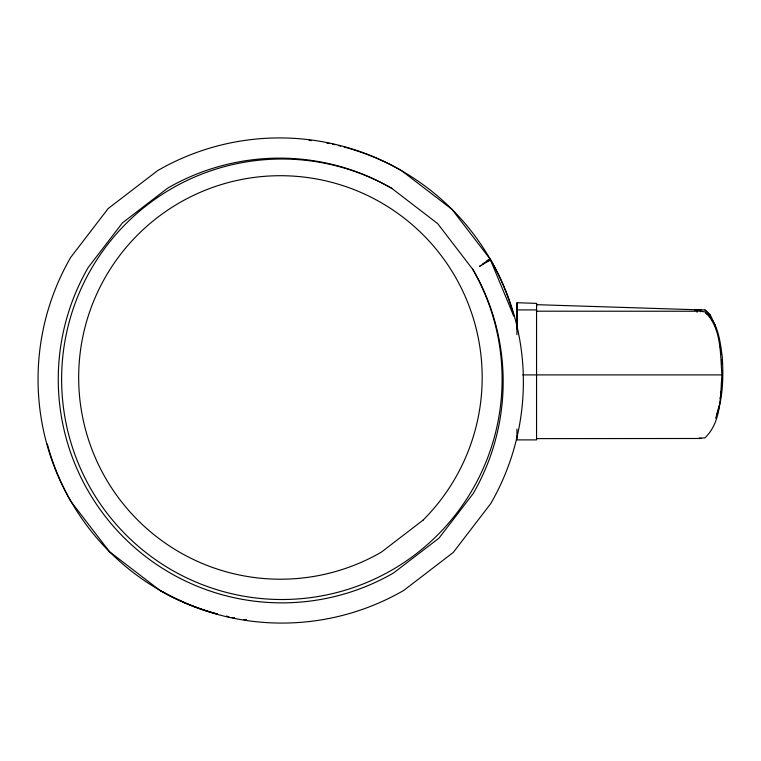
<?xml version="1.0" encoding="UTF-8"?>
<svg xmlns="http://www.w3.org/2000/svg" width="761" height="761" viewBox="0 0 761 761"><rect width="100%" height="100%" fill="white"/><g stroke="black" fill="none" stroke-linecap="round" stroke-linejoin="round"><path stroke-width="1.14" d="M536.61 305.884L536.619 304.676L699.606 309.86L694.717 309.87L701.357 309.565M516.671 328.609L516.976 307.958M516.919 311.182L517.042 302.726L536.648 303.382L536.524 311.972M516.9 311.268L517.033 302.754M516.624 328.79L516.947 308.053M699.701 311.192L704.781 311.839C721.59 327.477 720.258 353.694 721.913 374.907C720.258 396.11 721.59 422.326 704.781 437.975L699.093 437.975M721.78 383.782L721.98 380.452M721.808 385.361L722.075 380.919M720.287 398.203L720.629 395.986M720.971 393.76L721.314 391.544M720.277 398.669L720.619 396.452M720.962 394.236L721.476 390.907M716.482 415.43L719.25 405.328M715.663 418.16C723.112 398.774 723.521 377.408 722.265 356.909C720.22 342.203 718.641 325.746 708.025 314.398L705.942 313.58M697 311.848L699.369 309.737M696.962 311.972L699.34 309.87L705.047 309.927L710.432 315.225L715.036 325.308M483.948 263.211L481.96 264.876L490.712 259.824A243.815 243.815 0 0 1 490.712 503.639L453.28 552.429L403.768 590.412A243.815 243.815 0 0 1 159.953 590.412L109.46 551.668L70.716 501.176A243.815 243.815 0 0 1 70.716 257.361L108.148 208.571L157.66 170.588A243.815 243.815 0 0 1 401.475 170.588L451.967 209.332L490.113 259.035L513.675 315.929M482.921 264L489.846 258.692M490.113 259.035L487.202 260.709L487.811 261.499M700.177 311.639L702.355 311.249M536.553 438.621L701.138 438.488M696.477 311.249L536.553 311.192M522.712 374.907L721.913 374.907M391.991 188.528L391.363 188.091A223.601 223.601 0 0 0 167.762 188.091L122.445 222.868L88.219 267.463A223.601 223.601 0 0 0 393.665 572.909L438.983 538.132L473.209 493.537A223.601 223.601 0 0 0 473.209 269.936L437.68 223.62L391.991 188.528A220.252 220.252 0 0 0 64.961 341.023A220.252 220.252 0 0 0 320.105 596.167A220.252 220.252 0 0 0 472.61 269.147M705.019 310.06L710.403 315.349M715.064 325.185L715.911 328.762M720.296 346.35L720.572 348.595M720.981 351.953L721.257 354.198M721.951 359.791L722.075 364.243M721.818 361.551L721.885 363.777M516.947 334.697L516.947 309.908L536.553 309.908L536.553 439.896L516.947 439.896L516.947 429.014M47.296 443.967A240.457 240.457 0 0 0 217.332 614.003A240.4 240.4 0 0 1 159.439 590.032M309.099 140.357A240.457 240.457 0 0 1 311.468 140.633M326.792 143.039A240.457 240.457 0 0 1 329.132 143.496M332.624 144.229A240.457 240.457 0 0 1 334.935 144.733M338.388 145.541A240.457 240.457 0 0 1 340.681 146.112M344.096 146.997A240.457 240.457 0 0 1 513.827 315.901M481.209 265.313L479.696 266.188L481.209 265.313M423.087 520.115L381.299 552.182A201.751 201.751 0 0 1 79.439 395.045A201.751 201.751 0 0 1 349.423 187.872A201.751 201.751 0 0 1 423.087 520.115M244.043 619.559A240.457 240.457 0 0 0 246.402 619.892A240.4 240.4 0 0 1 244.043 619.559M232.295 617.504A240.457 240.457 0 0 0 234.635 617.961A240.4 240.4 0 0 1 232.295 617.504M226.493 616.267A240.457 240.457 0 0 0 228.804 616.771A240.4 240.4 0 0 1 226.493 616.267"/></g></svg>
